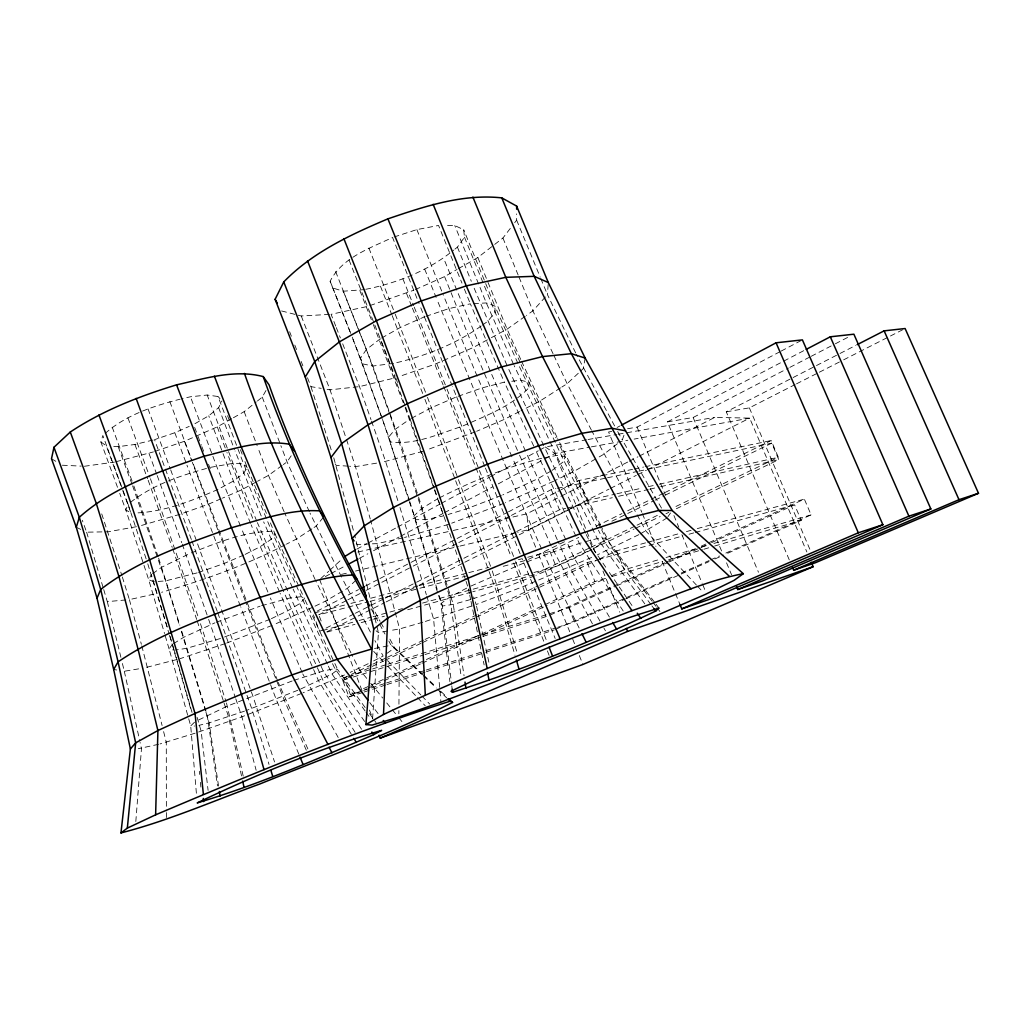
<?xml version="1.0" encoding="UTF-8"?>
<svg xmlns="http://www.w3.org/2000/svg" width="1030" height="1030" viewBox="0 0 1030 1030"><rect width="100%" height="100%" fill="white"/><g stroke="black" fill="none" stroke-linecap="round" stroke-linejoin="round"><path stroke-width="0.75" stroke-dasharray="5 3.75" d="M398.842 713.816L398.868 710.623M398.932 704.211L399.614 628.931L370.697 520.51M372.59 718.695L378.435 632.575L354.668 535.175M575.68 352.981L547.458 294.657L548.192 284.061M135.818 821.528L141.471 748.617L140.093 742.424M585.143 358.067L583.238 368.624L567.144 383.675L561.878 387.035M117.51 487.293L100.889 441.986L102.846 435.51L122.609 489.327M661.53 508.163L622.287 439.952L625.532 430.785M123.162 490.821L128.093 504.275L125.815 509.953L148.668 579.633L164.555 633.54M194.94 423.69L208.755 415.798L218.63 407.635L221.939 400.928M257.436 401.005L262.251 397.129L266.062 390.344M349.943 331.583L330.128 281.267C342.115 257.539 369.989 248.23 392.559 237.479L419.094 303.618M244.96 461.594L247.2 467.504L243.569 473.465L233.398 481.062L219.377 488.658M291.181 455.814L287.061 461.865L283.34 464.569M667.968 516.674L670.504 512.992M169.538 635.368L172.255 644.484L169.087 648.939L190.705 725.905L196.537 795.07M454.9 249.131L457.423 247.136L464.491 237.235L463.693 229.703L454.784 225.557L444.458 225.506M458.427 268.65L477.856 257.513L502.923 238.02L510.764 227.81M514.691 222.699L516.648 220.15L516.648 213.905M323.343 517.459L315.888 526.291L313.236 528.017M545.385 296.975L532.896 310.854L526.446 315.425M194.503 722.21L190.705 725.905L194.631 726.034M355.942 580.263L347.265 588.4L325.403 601.172L314.099 606.606M320.781 578.577L328.737 571.251M329.883 570.208L342.398 558.685M105.189 433.411C125.982 414.948 153.637 406 180.147 399.177M130.514 502.331C153.2 484.461 181.563 475.242 209.103 467.723M233.411 417.742L244.174 411.652L256.225 401.97M365.727 289.314C397.297 282.967 428.544 270.632 453.638 250.136M617.408 443.737L603.966 454.166L597.078 458.118M282.104 465.47L268.47 475.397L257.539 481.268M481.139 326.059C455.505 344.226 425.493 355.955 394.992 363.062M482.439 325.12L487.628 321.373L495.16 312.438L494.825 305.987L463.693 229.703M152.646 573.671L161.697 567.208L189.932 553.496M525.158 316.339L507.095 329.124L488.761 339.076M386.997 653.329L394.709 647.87L422.493 674.071M405.666 407.133L410.069 419.017L395.185 429.304L388.503 437.248L409.013 500.838M311.91 528.892L295.996 539.295L286.404 544.162M605.743 567.234L593.138 548.848L604.159 541.754L605.782 538.111L601.481 529.523M560.565 387.872L539.54 401.301L520.987 410.815M173.529 643.686L183.649 637.312L214.922 622.828M667.131 517.91L640.274 533.926M550.767 471.161L537.866 478.68L502.769 494.928M552.067 470.401L564.157 461.157L564.955 456.445L558.736 443.595M415.309 289.559L444.561 276.607L457.037 269.448M595.701 458.904L573.659 471.547L555.067 480.534M195.855 436.269L217.266 426.884L232.072 418.502M381.628 338.02L400.49 327.386L424.399 316.854L419.686 305.099M487.344 339.849L473.246 347.509L434.879 364.234L398.713 376.684M356.792 549.157L366.641 543.814M368.045 543.055L396.177 527.811M397.593 527.038L439.784 504.172M441.201 503.413L489.031 477.482M490.435 476.723L538.265 450.805M539.669 450.046L545.295 446.994L586.482 439.784M198.739 719.918L227.501 706.039L292.43 680.869M256.174 482.001L241.149 490.061L222.454 498.147M325.313 576.594L329.561 574.302M330.978 573.543L345.166 565.946M359.341 558.35L367.839 553.792M373.517 550.741L399.035 537.068M400.451 536.308L442.977 513.506M444.394 512.747L492.598 486.907M498.275 483.868L543.634 459.547M545.063 458.775L554.977 453.458L589.804 447.136M617.099 427.463L619.931 425.944M466.706 588.117L449.75 597.13L440.956 603.554L449.904 681.68M411.408 418.309L431.48 407.687L456.612 396.808L452.44 386.443M627.579 428.738L637.081 427.102L779.8 351.809M781.204 351.063L800.992 340.621M721.579 550.973L667.401 421.914L804.803 350.123M317.111 611.125L358.517 589.636M365.663 585.928L378.512 579.259M379.941 578.525L455.621 539.244M457.05 538.51L507.018 512.567M508.447 511.833L551.282 489.598L555.917 488.619M667.401 421.914L693.126 417.498L788.439 368.109M789.868 367.362L809.773 357.05M811.202 356.303L833.965 344.509M835.382 343.775L848.192 337.145M346.389 600.593L318.824 614.82L368.585 601.739M347.805 599.859L360.603 593.254M366.294 590.319L411.807 566.809M413.236 566.075L457.333 543.312M458.749 542.578L509.953 516.133M511.369 515.399L559.741 490.422M561.157 489.688L579.002 480.482L632.562 469.345M519.558 411.549L503.85 419.596L476.632 431.274M245.166 554.385L260.062 546.763L270.954 539.475L275.087 534.081L269.512 520.768M453.252 530.476L526.729 513.867L559.496 497.052M560.925 496.318L627.888 461.955M629.317 461.234L637.866 456.844M639.295 456.11L714.807 417.356L749.673 418.129L806.863 551.938M789.276 559.869L726.279 411.82L791.697 378.268M793.113 377.534L838.626 354.191M840.042 353.457L855.685 345.436M368.212 663.706L350.187 672.397M373.632 660.925L383.134 656.059L374.907 640.557M591.799 549.531L574.392 558.44L535.986 575.319M726.279 411.82L749.364 407.867L795.083 384.576M796.512 383.842L817.949 372.924M819.378 372.203L842.244 360.552M843.673 359.818L903.683 329.252M285.04 544.857C245.848 565.264 203.992 580.16 161.581 592.302M353.934 613.983L319.673 631.339L313.403 614.846M355.363 613.249L369.641 606.013M371.058 605.292L383.907 598.791M385.336 598.057L462.431 558.994M463.848 558.273L515.245 532.227M516.674 531.506L559.496 509.798L565.637 508.395M638.858 534.647L597.452 554.797M565.934 510.841L528.609 529.678L517.691 532.291M567.363 510.12L609 489.108M610.43 488.387L636.27 475.345M637.699 474.624L646.312 470.285M647.754 469.551L749.673 418.129L634.12 439.102M326.883 631.802L384.731 602.627M386.16 601.906L417.626 586.031L369.513 598.559M419.056 585.31L463.397 562.934M464.826 562.213L517.755 535.523M519.184 534.802L569.242 509.541M570.672 508.82L587.19 500.49L615.399 494.117M439.269 497.941C472.152 481.087 506.657 466.899 542.578 458.054M564.44 541.754L527.18 559.998L500.747 566.964M596.061 526.279L621.927 513.61M627.669 510.803L663.603 493.216M665.032 492.507L771.187 440.531L778.345 457.256L673.157 507.803M527.721 557.256L549.981 551.449L578.77 537.39M611.884 521.219L626.292 514.189M627.721 513.481L653.638 500.825M655.08 500.129L663.719 495.906M665.161 495.198L771.702 443.183L778.757 459.65L674.624 509.567M553.638 481.229L505.382 502.717M271.405 618.644L287.653 610.803L299.627 603.67L304.455 598.752L299.241 587.255M589.418 548.037L533.218 575.036L472.77 591.761M590.86 547.342L635.613 525.841M637.055 525.146L658.711 514.743M312.682 607.275L273.568 624.798M533.849 572.513L556.033 566.423L587.847 551.166M593.628 548.398L634.132 528.982M635.574 528.287L660.166 516.506M665.947 513.725L668.843 512.348M359.225 691.838L350.432 694.696L344.007 677.843L349.801 675.088M351.243 674.405L371.521 664.801M372.963 664.118L385.993 657.951M387.435 657.256L423.626 640.106M425.081 639.424L537.982 585.916M539.437 585.233L587.203 562.599L595.495 560.281M362.689 692.482L349.003 696.95L342.681 680.354L347.046 678.294M348.501 677.611L383.353 661.131M384.808 660.436L421.103 643.274M422.558 642.591L474.843 617.871M476.285 617.189L596.808 560.204M599.679 558.852L616.61 550.844L646.08 542.72M350.432 694.696L357.706 691.323M363.526 688.632L369.345 685.941M370.8 685.272L479.954 634.763M481.409 634.081L594.915 581.551L605.923 578.294L546.08 605.936M470.993 586.044L523.871 563.024L522.068 558.569M349.003 696.95L366.526 688.864M367.993 688.182L382.581 681.448M384.048 680.766L420.536 663.912M422.004 663.243L477.469 637.622M483.315 634.918L544.613 606.606M611.601 575.667L624.373 569.77L659.87 559.341M549.943 615.193L612.181 586.791M613.635 586.134L664.788 562.792M666.256 562.123L695.482 548.784M701.327 546.119L804.34 499.112L811.112 514.871L725.275 553.329M482.903 634.506L568.779 607.726L615.399 586.469M616.854 585.812L667.839 562.573M669.294 561.904L710.082 543.312M711.537 542.656L794.581 504.803L801.237 520.356L725.159 554.398M591.606 557.436L522.957 586.688L476.169 604.507L473.581 596.937M300.657 689.057L331.995 673.993L337.737 669.667L304.455 598.752L301.301 596.692L271.74 531.287L243.634 463.951L218.064 396.511L207.197 395.031L190.447 396.769L181.615 398.829M344.496 674.959L303.052 692.804M555.608 629.33L675.358 575.68M681.229 573.053L709.116 560.565M710.584 559.908L719.391 555.955M557.578 627.322L574.483 621.824L624.219 599.563M625.673 598.919L679.813 574.689M681.268 574.032L709.065 561.595M714.923 558.981L723.691 555.054M335.728 326.111L331.094 314.305L367.452 306.451L413.841 290.203M191.361 539.475L154.539 439.656L174.817 432.729L189.237 426.381M154.899 451.41L184.434 441.278L194.425 436.9M217.974 489.417C192.211 500.644 165.135 511.64 136.771 512.927M221.012 498.778L208.073 504.365L181.422 513.777M191.348 552.891C217.073 542.784 243.75 531.725 271.74 531.287L275.087 534.081L298.584 585.812M475.203 431.892L426.06 450.213M243.801 555.08L224.038 563.513L198.558 572.461M501.314 495.546L466.152 509L448.14 514.485M216.364 622.223L260.088 606.168M503.902 503.348L451.681 523.189M270.053 619.3L221.939 638.021M272.087 625.416L226.677 643.055M534.557 575.912L496.19 590.885L473.504 598.61M297.825 690.267L245.913 710.649M301.623 693.396L241.895 716.829L196.601 732.716M526.858 561.891L553.677 551.771L583.765 542.089M225.222 643.596L180.057 658.672M179.941 514.305L141.046 525.583M244.471 711.164L209.154 722.867L198.88 725.365M458.105 396.293L482.066 387.911L504.352 382.156L534.84 448.526M293.885 680.367L323.227 671.019L334.827 668.573L337.737 669.667L365.766 708.408M115.927 461.736L153.418 451.913M471.611 606.065L424.347 621.785M425.931 316.339L448.797 308.627L470.35 303.811L504.352 382.156M363.68 690.383L369.783 688.4M371.315 687.898L385.053 683.431M386.585 682.942L424.746 670.53M426.278 670.028L484.293 651.153M485.825 650.664L556.058 627.824M364.208 691.993L385.49 685.04M387.01 684.551L425.017 672.139M426.536 671.637L484.293 652.788M485.812 652.286L554.217 629.948M394.078 236.99L416.88 229.6L438.548 225.467L461.955 283.121M220.51 638.484L186.649 648.334L175.757 649.994M261.607 605.692L290.19 597.902L301.301 596.692L331.48 661.389M195.095 733.206L160.088 743.918M342.681 680.354L351.835 677.483M353.354 677.006L423.51 655.029M425.03 654.539L481.448 636.862M482.98 636.385L548.552 615.837M344.007 677.843L346.943 676.916M348.423 676.465L371.083 669.397M372.615 668.921L386.405 664.62M387.937 664.131L481.371 634.982M448.694 524.296L404.507 537.518M197.116 572.886L165.572 580.894L153.715 581.783L148.668 579.633L151.346 574.598L169.075 633.849M612.052 576.478L662.573 561.479M668.702 559.663L702.383 549.672M703.915 549.222L713.108 546.492M714.64 546.042L801.237 520.356M666.037 557.526L699.988 547.535M701.533 547.085L707.713 545.269M713.88 543.454L811.112 514.871M422.802 622.236L399.614 628.931L389.018 630.746M470.543 599.537L453.264 604.404L442.359 606.013L438.111 594.336M598.263 559.522L647.51 545.797M649.055 545.359L682.916 535.922M689.07 534.21L693.679 532.922M695.224 532.497L794.581 504.803M423.047 451.295L382.645 462.135M327.102 632.047L354.99 624.335M361.195 622.622L372.036 619.622M373.594 619.185L384.435 616.185M407.687 609.76L471.225 592.186M322.648 630.527L357.616 620.91M359.161 620.485L371.534 617.099M373.079 616.674L402.447 608.601M422.545 603.078L532.304 572.938M647.638 542.295L680.225 533.308M686.431 531.609L691.079 530.321M697.284 528.609L804.34 499.112M176.954 659.509L144.458 667.891M370.143 601.327L384.126 597.645M385.684 597.233L418.335 588.645M419.892 588.233L469.641 575.139M210.584 467.337L233.025 463.32L243.634 463.951L247.2 467.504M585.272 541.703L597.297 538.561L605.782 538.111L655.131 602.988M314.317 612.966L344.702 605.035M350.908 603.413L363.307 600.168M419.146 585.594L467.234 573.041M468.779 572.641L488.941 567.376M518.412 559.689L521.515 558.878M158.543 744.304L138.303 748.72M113.738 446.338L118.193 446.66L134.93 444.484L153.032 440.029M393.524 363.423L372.834 366.023L362.779 363.912L352.273 337.505M341.471 574.405L349.273 572.551M355.505 571.058L458.427 546.454M459.985 546.08L516.133 532.665M567.182 508.048L612.309 497.722M618.554 496.293L648.218 489.507M649.776 489.16L659.149 487.01M660.706 486.662L778.757 459.65M357.886 552.016L451.694 530.823M616.957 493.756L642.038 488.091M648.295 486.675L657.707 484.551M659.264 484.19L778.345 457.256M402.988 537.853L377.212 543.608L371.032 543.879M122.338 576.993L129.394 599.615L157.024 593.435M330.128 281.267L332.909 288.052L343.312 291.22L364.26 289.623M557.462 488.297L605.936 478.087M607.507 477.753L637.325 471.47M638.896 471.148L771.702 443.183M634.132 469.023L643.583 467.054M645.166 466.732L771.187 440.531M374.534 648.488L391.13 645.282L394.709 647.87L388.555 636.669M544.123 457.771L556.522 455.492L564.955 456.445L600.773 528.081M591.387 446.853L627.798 440.248M136.475 526.691L108.24 531.776L86.623 532.188L82.31 520.279M588.066 439.514L616.584 434.531M618.167 434.248L714.807 417.356M611.743 431.454L608.576 431.995L641.793 512.258M387.512 631.004L378.435 632.575L376.066 630.798M122.416 663.513L124.295 671.251L142.913 668.148M376.607 463.14L355.466 466.629L349.531 466.242M84.37 466.268L114.433 462.11M511.756 381.28L520.626 380.237L529.021 382.259L555.968 437.892M103.708 589.559L107.313 601.636L126.239 599.898M298.236 315.219L301.262 315.991L329.523 314.395M473.543 303.631L486.315 302.936L494.825 305.987L520.472 363.191M369.487 543.943L357.14 544.484L355.144 542.089M62.354 465.225L81.228 466.127M348.05 466.139L336.192 465.367L334.454 462.753M307.494 377.752L310.944 386.649L321.218 388.362M327.089 389.34L330.038 389.829L359.483 386.611L395.7 377.714L397.928 383.727M113.686 669.487L116.725 669.989M192.031 712.425L174.212 650.226L169.087 648.939L165.006 635.072M281.576 310.957L296.717 314.832M76.284 527.27L81.447 529.729M51.5 458.749L56.92 461.981M545.295 446.994L554.977 453.458L596.447 555.054M100.889 441.986L106.309 445.823L122.184 489.07M423.652 675.165L436.385 687.165M441.007 691.529L446.801 696.988M422.403 674.882L391.13 645.282L388.825 641.059M423.562 675.976L436.295 688.027M437.454 689.122L446.724 697.902M387.563 660.629L420.806 694.902M421.927 696.048L429.677 704.044M373.697 651.385L383.572 661.801M387.95 666.423L416.455 696.499M417.549 697.658L425.223 705.756M696.447 585.079L645.913 531.081L592.186 431.609M697.542 586.25L703.039 592.121M218.064 396.511L220.008 398.713M366.719 678.384L358.71 668.56L351.629 654.23M370.723 683.302L382.735 698.031M386.739 702.936L397.747 716.442M398.752 717.678L402.756 722.584M656.097 604.262L659.007 608.086M652.144 601.224L612.065 548.192L601.404 526.897M653.097 602.486L655.968 606.271M656.921 607.533L660.732 612.593M369.796 702.627L380.366 716.635M650.96 604.623L604.159 541.754L598.443 530.244M651.926 605.91L653.831 608.473M644.806 603.863L597.297 538.561L556.522 455.492L514.163 365.65M369.5 713.571L376.04 722.609M365.109 710.97L334.827 668.573L332.149 662.831M366.023 712.245L370.62 718.67M609.348 572.5L633.669 607.97M364.607 721.476L331.995 673.993L328.029 665.38M361.569 729.266L323.227 671.019L257.371 522.622M623.202 611.022L579.259 543.261L576.555 537.531M355.131 732.356L324.605 683.907L316.223 665.148M351.333 734.274L318.605 680.946L280.121 593.332M609.387 617.034L574.392 558.44L566.423 541.046M338.213 737.506L302.756 673.916M600.001 621.154L569.68 567.337L557.912 541.136M603.889 628.055L605.447 630.811M370.877 604.456L380.096 621.27M380.868 622.661L384.718 629.665M614.627 425.957L576.362 354.397M617.691 431.557L622.287 439.952M371.161 608.743L378.847 622.802M379.606 624.206L384.988 634.042M592.456 623.871L551.745 547.394M370.427 632.098L342.269 578.525M591.452 430.192L567.144 383.675L553.715 355.118M341.561 577.109L309.991 513.107M600.683 525.48L557.642 438.574M597.735 528.802L564.157 461.157L518.476 364.607M579.13 627.978C525.622 521.064 482.504 409.322 436.72 298.957M350.921 652.788L315.837 581.023M556.947 437.145L521.373 360.886M585.581 533.141L544.394 447.046M586.263 534.57L593.138 548.848M315.154 579.594L284.744 513.159M553.046 353.689L532.896 310.854L518.824 276.671M543.711 445.591L507.597 366.77M575.886 536.089L535.497 449.968M327.373 663.951L293.112 589.083M565.753 539.591L526.111 452.518M520.716 359.431L507.095 329.124L487.396 280.894M525.467 451.063L490.859 372.487M557.256 539.681L518.142 451.964M521.129 364.659L529.021 382.259L528.841 387.795C510.854 406.824 485.285 415.953 461.891 426.394C438.935 433.81 415.167 445.166 390.525 441.96L360.423 358.234L366.397 349.518L380.289 338.78L405.112 405.653M517.832 363.165L495.16 312.438L483.74 284.422M309.335 511.64L287.061 461.865L280.855 445.681M307.88 748.913L278.255 682.427M292.456 587.628L263.654 521.875M315.579 663.706L282.967 590.061M513.506 364.195L486.315 302.936L454.784 225.557M517.498 450.496L473.246 347.509L444.561 276.607M306.322 750.213L284.383 700.516L276.143 679.555M506.953 365.302L473.736 287.216M551.102 545.926L512.58 458.234M282.349 588.619L255.092 524.206M511.936 456.779L477.753 377.624M284.113 511.704L268.47 475.397L257.732 447.226M279.503 591.877L251.166 524.862M749.364 407.867L810.533 550.87M490.228 371.032L443.582 258.17M302.125 672.461L270.362 597.941M693.126 417.498L758.479 572.255M726.549 562.844L731.532 574.714M477.135 376.156L443.969 296.704M247.818 468.985L266.409 513.378M267.916 592.07L241.059 527.54M637.081 427.102L665.329 494.889M673.916 515.515L678.834 527.309M681.899 534.673L702.164 583.302M702.782 584.77L705.846 592.134M642.411 513.751L655.943 546.454M662.097 561.311L679.942 604.417M516.648 220.15L540.209 277.134M540.814 278.589L547.458 294.657M523.871 563.024L555.157 638.42M261.221 516.004L235.072 451.024M502.923 238.02L518.219 275.177M298.816 754.153L276.156 699.228L240.943 607.636M616.61 550.844L624.373 569.77M256.753 521.141L233.025 463.32L207.197 395.031M579.002 480.482L587.19 500.49M477.856 257.513L486.804 279.439M602.975 571.071L619.777 612.219M464.491 237.235L483.134 282.954M252.672 518.27L226.935 452.453M587.203 562.599L594.915 581.551M457.423 247.136L471.315 281.28M551.282 489.598L559.496 509.798M464.35 289.031L470.35 303.811M250.573 523.407L233.398 481.062L208.755 415.798M549.981 551.449L556.033 566.423M416.88 229.6L443.376 295.211M568.779 607.726L574.483 621.824M456.612 396.808L484.821 466.577M485.426 468.058L521.463 557.088M424.695 269.126L436.128 297.464M535.639 547.149L528.609 529.678L526.729 513.867M538.574 554.423L569.732 631.776M572.731 639.205L574.521 643.66M579.311 655.544L582.903 664.466M424.399 316.854L451.848 384.963M402.885 278.821L413.635 305.64M414.227 307.133L446.415 387.628M406.528 293.447L411.846 306.721M412.438 308.189L443.119 384.963M447.007 389.121L478.834 468.998M479.426 470.465L515.026 560.062M443.711 386.443L511.292 557.127M368.882 248.088L394.632 312.695M395.224 314.163L426.884 395.79M380.456 286.224L391.555 314.086M392.147 315.553L422.673 393.434M240.479 526.073L216.455 465.805L190.447 396.769M515.605 561.53L547.342 642.681M349.054 259.972L387.46 356.934M388.04 358.414L395.108 376.233M359.843 290.55L372.718 323.072M373.311 324.553L404.597 406.193M513.622 563.037L544.561 643.415M335.626 271.521L366.397 349.518L389.752 414.253M343.312 291.22L372.834 366.023L400.619 443.016L418.09 495.572M277.662 680.933L192.571 462.29M332.909 288.052L351.655 335.651M352.234 337.145L381.988 417.935M336.308 327.591L340.364 337.917M342.681 343.827L359.483 386.611L371.006 419.622M275.551 678.049L245.835 602.331M245.269 600.863L218.373 531.261M301.262 315.991L330.038 389.829L345.99 438.02M289.636 331.737L291.361 336.192M294.825 345.102L296.55 349.543M301.159 361.427L302.884 365.869M427.463 397.271L457.861 478.049M424.939 399.331L455.093 479.272M262.251 397.129L280.302 444.213M217.794 529.768L192.314 462.303M240.376 606.168L186.945 465.174M547.406 650.883L549.119 655.363M319.648 579.633L362.148 690.885M369.487 710.082L372.873 718.94M244.174 411.652L257.165 445.745M319.39 616.301L322.184 623.652M227.553 415.721L229.239 420.163M240.466 449.75L242.153 454.191M218.63 407.635L234.505 449.531M217.266 426.884L226.355 450.947M458.427 479.555L491.748 569.474M194.67 427.437L197.451 434.815M198.005 436.295L201.326 445.14M201.88 446.621L204.107 452.518M208.549 464.324L210.21 468.753M169.834 401.597L192.018 460.809M184.434 441.278L191.747 460.809M174.817 432.729L186.391 463.693M455.646 480.765L488.542 570.041M148.024 408.949L170.143 468.38M170.697 469.873L252.711 695.585L274.559 761.968M492.301 570.968L517.446 653.844M405.151 407.674L443.634 515.85L426.072 519.596L415.631 519.699L409.502 502.344M148.99 453.432L156.663 474.109M157.204 475.577L181.718 542.656M127.913 417.845L149.891 477.238M150.444 478.718L198.43 617.64M134.93 444.484L147.612 478.77M148.166 480.263L172.216 547.368M112.193 427.115L133.308 484.435M133.861 485.954L158.131 556.676M118.193 446.66L132.046 484.306M132.6 485.812L165.572 580.894L179.465 625.339M122.737 490.55L130.952 512.927L125.815 509.953L119.725 493.344M489.096 571.534L496.19 590.885L515 655.312M191.915 540.982L217.227 611.331M101.725 513.906L121.875 575.487M390.293 415.76L421.502 508.678L447.316 589.508M217.755 612.824L251.719 708.601L269.023 764.427M182.259 544.162L208.137 617.91M382.516 419.442L409.232 499.885M410.069 419.017L434.222 488.104M434.75 489.611L437.905 498.623L421.502 508.678L413.893 515.966L437.634 592.804M371.521 421.128L385.658 461.633L398.069 501.365M172.744 548.848L196.704 619.442M208.652 619.403L235.265 697.323M438.42 500.129L465.56 579.851M466.075 581.358L468.895 590.035M235.78 698.816L241.895 716.829L256.148 770.26M158.646 558.183L179.825 625.12M200.464 623.729L225.995 701.469M418.592 497.065L453.264 604.404L464.054 675.744M197.206 620.961L223.574 701.533M346.492 439.514L355.466 466.629L370.259 518.978M128.093 504.275L147.277 562.316M147.766 563.822L168.289 630.45M226.497 702.988L244.007 779.556M224.064 703.065L228.531 716.79L241.638 776.44M409.721 501.404L437.196 589.353M310.944 386.649L331.827 451.745M333.772 457.809L354.256 533.617M447.805 591.027L449.75 597.13L461.273 677.199M399.975 507.481L426.33 594.632M181.731 631.21L207.223 715.322L217.51 785.916M181.383 631.48L205.485 710.7M439.076 595.404L442.359 606.013L451.591 684.306M205.949 712.219L209.154 722.867L218.656 786.791M170.105 636.54L174.212 650.226M426.793 596.164L433.617 619.107L439.823 689.379M86.623 532.188L103.258 588.04M197.116 717.369L201.146 731.274L208.099 790.37M172.255 644.484L191.451 711.537M129.394 599.615L141.368 644.278M141.78 645.81L162.096 725.519M163.615 731.635L166.293 742.347L166.371 810.971M107.313 601.636L120.896 657.32M124.295 671.251L139.758 740.879M476.517 606.065L489.546 665.29M468.444 588.928L469.41 593.576M469.731 595.121L470.684 599.782M471.006 601.327L484.126 664.904M451.784 685.903L452.157 689.109M199.331 771.251L199.64 774.418M200.412 782.337L200.876 787.075M439.965 690.976L440.956 702.151M166.371 812.567L166.371 818.953"/><path stroke-width="1.5" d="M70.298 432.021L53.959 447.277L51.5 458.749L76.284 527.27L97.013 598.237L113.686 669.487L130.385 748.977L120.961 832.922L127.334 828.107L155.62 814.82L157.912 730.54L137.994 648.952L118.811 576.118L96.228 503.219L70.298 432.021C102.794 410.391 139.411 396.228 176.568 384.847C204.79 378.615 234.312 369.075 263.216 376.581L269.1 384.924C295.069 458.08 328.519 528.287 366.255 596.061M365.908 724.579L383.495 714.485L387.718 618.026L364.285 525.776L341.625 443.518L314.755 361.517L283.765 281.911C312.515 252.324 350.457 234.711 387.911 218.849C424.502 206.425 462.586 193.64 501.777 197.876L516.635 206.09L548.295 282.542L585.143 358.067L625.532 430.785L672.191 510.519L743.325 573.697L734.068 580.366L705.228 594.465L608.563 636.334L493.319 682.427L440.956 702.151L398.816 717.022L372.165 725.081L365.908 724.579L373.697 629.021L352.144 538.497L330.952 457.526L305.253 376.98L275.113 299.292L283.765 281.911M127.334 828.107L135.664 742.849L118.077 661.852L100.695 589.469L79.323 517.279L53.959 447.277M76.284 527.27L79.323 517.279C114.15 486.07 160.088 471.534 203.451 456.393C231.377 449.556 260.062 439.424 289.173 444.162L294.477 450.973M97.013 598.237L100.695 589.469C139.037 559.522 186.224 544.085 231.441 527.733C260.191 519.944 289.224 508.975 319.467 510.867L324.283 516.365M113.686 669.487L118.077 661.852C161.298 632.613 211.292 615.567 259.843 597.452C290.293 588.336 320.639 576.349 352.736 575.036L357.037 579.246M305.253 376.98L314.755 361.517L339.346 341.909L376.401 320.716L420.91 301.056L466.281 285.877L505.807 277.328L534.171 276.323L548.295 282.542M330.952 457.526L341.625 443.518L368.032 424.772L407.352 403.709L454.217 383.379L501.623 366.886L542.527 356.599L571.38 353.689L585.143 358.067M130.385 748.977L135.664 742.849L157.912 730.54L195.03 713.442L242.037 693.937L291.902 674.946L337.145 659.303L371.508 649.08C324.051 559.663 278.087 469.101 244.445 373.414M344.664 556.586L355.389 549.917M655.737 611.048L659.007 608.086C587.679 629.897 518.064 658.608 450.998 691.246L452.531 692.302C522.004 670.067 589.855 642.295 655.737 611.048L653.831 608.473M373.697 629.021L387.718 618.026L420.304 600.387L468.032 578.255L524.193 554.835L580.07 533.823L627.077 518.36L658.84 510.429L672.191 510.519M373.658 734.673L381.641 730.36C318.721 749.016 256.496 774.393 197.194 802.924C257.577 784.886 315.837 759.689 373.658 734.673L371.856 732.034M347.998 564.427L357.925 559.11M621.348 425.197L776.066 342.797L802.409 339.887L882.89 524.721L708.923 599.512L681.783 608.885L679.942 604.417M806.22 349.376L830.309 336.797L853.883 334.196L930.85 508.949L762.213 581.1L737.763 589.546L736.514 586.572M449.119 699.177L452.582 702.447C390.293 733.939 324.463 757.848 259.818 783.997C213.738 800.748 168.534 820.73 120.961 832.922M361.376 588.156L364.234 586.675M857.115 344.702L884.126 330.849L905.113 328.531L978.5 493.28L815.58 562.663L793.679 570.234L792.418 567.273M383.495 714.485C464.672 676.118 548.282 643.158 631.944 610.648C668.972 598.327 704.778 580.881 743.325 573.697M379.079 735.175L380.199 738.137L627.605 631.403L813.172 566.693L811.28 562.264M681.783 608.885L858.312 532.793L882.89 524.721M155.62 814.82C252.53 773.852 349.865 733.051 450.2 701.185L452.582 702.447M737.763 589.546L908.898 516.159L930.85 508.949M793.679 570.234L958.994 499.692L978.5 493.28M813.172 566.693L582.903 664.466L380.199 738.137M625.532 430.785L611.923 428.274L581.796 433.347L538.252 445.874L487.19 464.311L436.321 485.967L393.383 507.507L364.285 525.776L352.144 538.497L354.14 540.892M729.317 576.259L658.84 510.429L611.923 428.274L571.38 353.689L534.171 276.323L501.777 197.876M447.883 698.997L450.2 701.185M691.079 588.864L627.077 518.36L581.796 433.347L542.527 356.599L505.807 277.328L472.886 197.078M367.877 700.078L337.145 659.303L301.597 584.358L270.555 516.584L241.149 446.711L214.395 376.182M383.237 720.459L385.156 723.009M637.274 613.223L640.879 618.476M631.944 610.648L580.07 533.823L501.623 366.886L466.281 285.877L433.141 204.301M353.844 738.381L356.367 742.476M612.644 622.493L616.725 629.304M275.113 299.292L277.263 303.18M369.628 605.936C328.506 532.265 291.348 456.239 263.216 376.581M328.004 744.536L291.902 674.946L231.441 527.733L176.568 384.847M329.046 747.201L331.956 752.814M581.95 633.695L586.186 642.256M884.126 330.849L958.994 499.692M830.309 336.797L908.898 516.159M776.066 342.797L858.312 532.793M560.075 638.703L524.193 554.835L387.911 218.849M300.039 757.127L303.103 764.543M626.407 628.455L627.605 631.403M343.865 238.664L376.401 320.716L407.352 403.709L468.032 578.255L487.19 668.496M307.507 260.77L339.346 341.909L368.032 424.772L393.383 507.507L420.304 600.387L425.313 695.07M549.067 647.11L552.505 655.981M136.127 398.391C180.765 521.412 228.66 643.544 264.028 769.642M98.932 414.923L125.351 486.83L149.633 559.818L195.03 713.442L203.386 794.375M270.903 770.466L272.77 776.491M516.352 659.908L519.03 669.114M242.668 781.152L244.059 787.422M487.46 672.526L489.108 680.341M465.019 682.079L465.972 688.426M219.351 791.478L220.047 796.151M452.157 689.109L452.531 692.302M203.309 798.443L203.631 801.598M516.635 206.09L516.635 209.206"/></g></svg>
